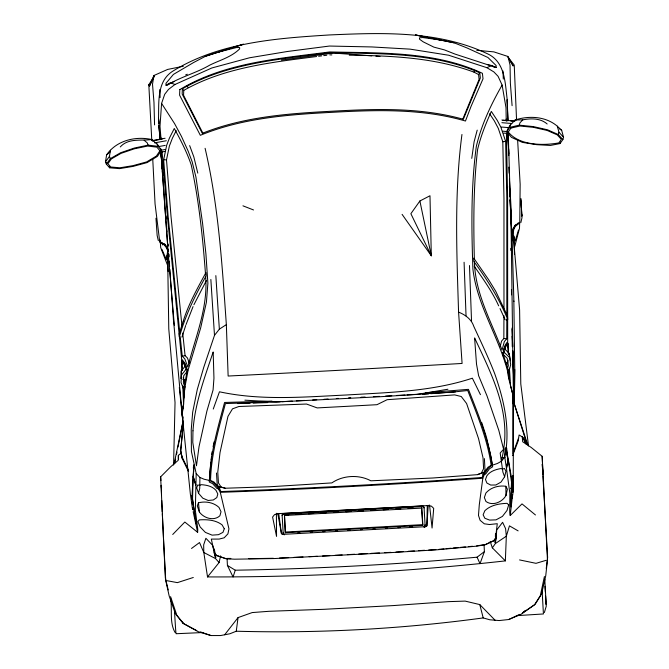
<?xml version="1.0" encoding="UTF-8"?>
<svg xmlns="http://www.w3.org/2000/svg" width="669" height="669" viewBox="0 0 669 669"><rect width="100%" height="100%" fill="white"/><g stroke="black" fill="none" stroke-linecap="round" stroke-linejoin="round"><path stroke-width="1" d="M160.92 139.662L160.928 137.672M160.986 138.441L159.991 126.341L161.589 103.411L164.716 94.279L168.463 89.454L174.985 84.478L211.83 67.979L249.537 57.777L287.369 51.496L329.457 46.044L371.872 46.947L410.122 49.138L448.648 55.234L486.923 67.694L493.898 71.943L498.096 76.333L502.118 85.08C491.105 104.414 481.396 124.643 476.328 146.419C470.834 186.944 471.494 228.162 472.899 268.971C477.005 305.114 498.288 335.905 507.428 370.618C508.415 379.892 511.752 388.622 513.424 397.712L513.257 476.729L512.889 492.284L512.822 475.667L512.939 492.911L512.203 498.388M192.597 509.519L190.364 494.107L182.294 415.533L182.369 411.711L183.599 404.369L184.769 387.978L188.114 370.099L200.641 328.011L206.428 302.187L207.892 283.238L205.918 253.936L202.573 223.279L195.925 176.967L192.137 161.714L188.156 151.135L181.483 136.443L174.584 123.623L161.589 103.411M500.161 346.55L501.583 341.081L503.841 338.506L503.941 315.76M503.974 308.526L503.966 198.551L502.812 141.778L498.288 128.356L494.374 120.938L489.616 113.755M474.438 261.487C474.998 293.106 491.18 321.254 502.043 350.163L504.309 341.658L506.717 338.731L506.809 319.038M506.826 315.927L506.818 198.392L505.639 141.36L500.88 127.235L497.276 120.412L491.322 111.414C485.778 123.732 480.693 136.309 477.607 149.488C473.401 185.907 473.426 222.794 474.363 259.413M182.762 420.885L179.325 387.451M205.09 148.301C218.587 206.019 222.175 265.635 226.348 324.624L219.357 329.165L214.49 335.361L203.719 367.432L197.288 389.467L192.664 412.271L191.225 429.841L191.418 451.508L196.193 473.593L199.914 477.465L199.73 488.445L198.551 493.27L202.766 498.154L208.151 500.471L213.277 499.994L216.815 497.577L217.818 493.973L216.037 490.402C212.274 486.146 206.704 485.075 201.361 484.674L199.78 485.334L197.715 485.017L196.678 487.868L198.551 493.27M426.203 526.444L423.954 527.222L426.881 525.893L427.274 505.572M173.58 465.047L175.035 402.521L168.78 328.855L167.66 258.242M194.102 465.649L193.149 476.696L192.538 499.793L196.134 523.894L192.036 495.478L193.859 464.729M508.774 153.686L508.331 134.034M508.774 155.526L507.922 132.922M188.424 471.26L182.344 458.85L181.115 453.172L178.364 455.372L178.222 460.305L170.578 466.878L160.644 476.838L163.571 539.975L165.72 580.433L169.198 596.071L175.395 613.649L182.955 623.224L196.728 630.624M196.193 473.593L195.331 510.28L197.781 529.304L197.631 532.332L184.828 522.046L172.719 534.481M495.486 533.728L495.386 536.663L496.189 537.399L495.378 543.554L492.334 547.836L505.354 560.89C406.526 571.895 306.954 577.247 207.524 576.921L203.811 552.485L203.66 544.884L205.885 538.277L212.608 545.277L214.975 554.133L215.895 555.237L225.846 558.74L234.551 559.192L274.39 558.548L390.863 552.627L436.882 549.809L476.571 546.163L485.176 544.783L493.697 540.786L495.453 539.038L497.268 523.702L489.482 524.529L484.281 523.794L480.099 520.29L478.486 515.414L479.288 504.794L482.817 478.21L485.125 472.657L488.755 467.731L492.259 465.223L497.401 463.475L501.441 461.242L504.752 456.986C510.673 428.888 504.008 400.003 494.625 373.461C488.403 357.43 480.969 341.934 473.769 326.33C471.511 319.305 465.198 314.723 458.574 312.13C456.718 252.991 454.192 193.274 461.953 134.477M512.772 392.185L512.88 401.509L513.633 404.293L514.377 403.039L514.729 369.405M182.361 88.826L182.177 94.045L202.306 133.323C243.474 116.841 288.188 113.521 332.033 111.221C375.853 108.796 420.65 107.299 463.333 119.274L480.334 78.005L479.782 72.821C432.868 52.107 379.967 53.888 329.692 52.667C279.742 59.265 226.908 63.246 182.361 88.826L183.741 90.415L183.565 95.316L202.958 133.315M505.354 560.89L506.333 536.204L505.588 528.635L502.611 522.313L496.733 529.982L496.189 537.399L495.043 542.559L495.269 538.629M507.955 120.604L507.202 99.572C505.078 83.157 505.287 62.15 487.818 53.938C438.429 30.531 382.467 32.614 329.207 34.964C275.912 38.334 219.984 42.339 173.279 70.864C156.747 80.865 158.988 101.738 158.52 118.338L159.924 139.202M183.833 398.164L184.485 384.976L187.312 370.3L184.477 362.648L182.311 359.83L182.311 364.07M180.831 378.529L181.249 370.961L185.798 365.441L185.999 369.439L181.458 374.958L181.031 382.526L183.473 388.714L185.054 388.94M207.524 576.921L219.098 562.545L215.569 558.615L211.329 539.097L219.131 539.08L224.182 537.792L227.92 533.862L228.94 528.845L220.302 492.334L217.375 487.065L213.21 482.558L209.456 480.442C210.158 453.774 217.76 428.051 224.575 402.47L271.974 401.107M182.211 414.604L183.515 403.491L182.779 385.762M426.881 525.893L428.219 505.304M512.613 455.631L518.241 440.779L519.085 434.984L522.221 436.865L522.69 441.774L531.211 447.469L542.166 456.308L547.451 559.886L545.737 575.8L541.581 593.947L535.192 604.266L522.372 613.097L525.357 610.354M503.59 449.267C510.071 409.654 490.87 372.675 474.605 337.92L476.504 364.053L478.603 375.66L487.04 395.964L498.831 430.443L503.59 449.267L500.178 453.038L502.896 472.13L504.635 476.796L500.981 482.106L495.871 484.992L490.712 485.058L486.907 483.043L485.485 479.564L486.848 475.826C490.126 471.177 495.553 469.529 500.83 468.559L502.486 469.044L504.526 468.501L505.906 471.227L504.635 476.796M504.476 457.22L505.246 447.996M183.406 422.223L180.705 450.58L181.851 456.425L188.332 470.048M512.772 233.665L514.461 227.05L519.671 222.919L519.479 228.372L514.787 246.317M535.451 514.963L522.004 503.899L510.23 515.506L512.613 494.5M508.858 152.398L511.208 234.618L513.416 396.776L512.88 401.509M518.467 438.304L512.906 453.515L512.889 402.479L513.424 397.712M210.877 462.087L209.238 482.023L212.591 483.645L217.049 488.562L219.934 489.039L217.216 484.64L216.488 473.016M211.12 460.013L211.471 456.91M211.713 454.836L212.073 451.734M512.036 234.543L512.479 230.93L514.461 227.05M546.239 568.566L547.627 557.411L542.894 475.876M170.578 596.639L176.859 615.329L183.758 623.751L198.333 631.728L211.003 635.55L220.586 635.55L229.86 633.777L236.257 631.218L238.055 617.596L252.205 612.57L268.963 611.299L324.206 609.3L393.171 605.587L448.322 601.648L465.139 601.105L479.798 604.584L495.06 620.222M471.762 158.386L474.104 141.778L477.206 130.137M513.524 240.037L513.943 237.052L513.474 238.933M167.459 265.008L160.711 247.672L160.167 240.388M168.203 250.532C167.685 245.841 163.428 243.516 159.707 241.568L159.983 239.686M159.381 146.82L157.123 144.069L151.738 139.52C135.447 135.907 116.414 140.54 106.622 154.815L105.451 161.915L106.363 164.156L109.691 167.819L119.458 168.638L133.039 166.405L147.08 162.592L157.416 156.395L161.43 150.433L160.51 148.192M106.781 163.378L105.451 161.915L109.448 156.395L110.46 150.249M505.639 448.197L508.08 459.687L506.475 468.367L509.862 493.354L509.711 512.513L510.23 515.506M174.835 463.207L175.621 459.177M176.608 454.142L177.001 452.127M177.987 447.093L182.905 421.913L173.43 319.314M501.441 461.242L503.866 448.983M167.543 254.103L166.414 259.739L161.881 249.294M517.823 223.864L517.965 223.187M213.085 446.775L214.097 441.816M179.769 332.493L168.162 216.622L163.654 159.766L166.69 145.215L169.441 138.057L174.283 128.481C180.789 140.197 186.91 152.181 191.217 164.909C199.044 201.051 202.799 238.064 205.567 274.917M181.951 325.853L171.005 216.472L166.497 159.874L169.374 146.059L172.368 138.266L176.24 130.622M508.08 459.687L506.475 468.367L504.752 456.986M174.116 463.885L182.905 421.913L183.373 423.117L180.705 450.58L182.344 458.85M544.415 576.519L540.301 595.77L534.431 604.876L520.858 614.368L508.699 619.527L499.191 620.556L489.808 619.787L483.202 617.922C401.459 629.044 318.72 633.493 236.257 631.218M184.611 363.602L181.717 361.034L182.194 370.601M219.098 562.545L220.586 555.872M505.965 495.578L507.386 489.173L505.839 486.279C498.664 485.217 490.678 487.442 485.878 493.061L484.364 497.56L485.953 501.474C492.635 506.341 502.135 502.176 505.965 495.578L505.839 486.279M421.595 507.662L422.666 525.424L285.32 532.75L284.467 515.122L288.74 514.812M507.42 371.588L508.967 371.195L510.664 364.789L509.142 353.316L503.974 348.315L504.175 352.312L509.343 357.313M503.799 351.208L502.712 354.001L505.045 345.396L507.027 342.352L507.98 344.159L508.365 354.035M506.625 365.692L508.089 360.273M507.378 369.079L508.356 365.466L507.202 358.35L502.544 353.742M503.013 355.916L504.058 352.162M504.836 349.352L505.613 346.534L507.746 343.49L507.98 344.159L504.543 347.261M502.712 354.001L502.904 353.307L507.403 367.599L509.644 380.636M507.211 130.296L506.759 131.852L511.434 137.337L522.397 142.388L536.747 144.671L550.445 145.441L560.012 143.576L562.872 139.587L558.264 134.528L558.941 132.203L557.319 126.198C545.879 116.373 529.095 115.461 515.197 119.96L510.305 125.061L507.436 129.518M560.012 143.576L560.463 142.029M562.872 139.587L563.549 137.262L561.676 130.33L557.319 126.198M506.759 131.852L509.619 127.394L510.305 125.061M509.619 127.394L519.261 125.153L519.947 122.828L522.773 119.876C530.96 118.187 540.535 118.154 547.158 123.974M507.788 56.957L507.93 56.464L493.881 51.881L476.754 50.292M518.483 230.103L515.197 240.974L513.374 235.496M181.926 337.126L185.706 325.494M484.038 544.599L484.398 551.607L477.089 557.193C396.709 564.511 315.977 568.851 235.271 570.205L233.063 576.979L227.427 565.439L227.059 558.423L230.838 558.439M514.821 227.418L515.757 224.65M186.049 324.532L193.057 306.586M213.252 409.052L219.457 391.791C261.211 400.831 304.119 396.968 346.391 394.994C388.664 392.427 431.773 391.633 472.356 378.186L480.442 394.668M484.398 551.607L480.016 563.691L477.089 557.193M520.825 222.685L521.962 217.818L520.967 198.576M462.714 119.333L479.096 79.41L478.569 74.552L479.782 72.821M198.459 502.82L197.28 505.864L199.404 512.078C203.911 518.191 213.796 521.36 219.892 515.791L221.021 511.735L218.997 507.428C213.62 502.386 205.467 500.989 198.459 502.82L199.404 512.078M478.569 74.552L474.037 72.152L474.798 70.186M504.526 349.335L505.613 346.534M512.68 230.889L514.963 225.344M285.32 532.75L284.492 515.063M282.577 513.901L282.117 514.979L283.154 532.942L283.748 533.962L285.32 534.238L423.092 526.821L424.623 526.378L425.091 525.299L424.046 507.336L423.46 506.316L421.888 506.04L284.116 513.457L282.577 513.901L282.142 515.548M422.925 525.349L421.721 507.729M425.066 524.73L424.623 526.378M193.901 304.771L206.353 280.604M154.564 124.919L153.979 102.432L152.515 84.202L153.92 75.513L154.363 75.973L149.756 85.557L153.92 75.513L167.61 69.442L183.356 66.231M477.415 474.656L481.396 473.05L483.587 468.66L483.018 457.805L478.544 438.63L466.602 403.516L461.259 396.525L454.644 394.894L387.117 399.702L376.965 404.695L347.077 406.326L317.181 407.914L306.536 404.043L238.892 406.501L232.503 408.843L227.97 416.361L220.026 452.545L217.768 472.08L218.445 482.934L221.121 487.057L225.261 488.228L269.824 486.764L331.857 482.909C342.929 475.216 359.01 474.38 370.852 480.81L432.943 477.992L477.415 474.656L484.18 472.289L488.036 467.221L491.163 465.348C487.5 439.274 477.198 414.88 467.74 390.52L453.624 391.992L407.045 394.919M544.357 612.57L546.255 606.223L544.792 579.237M514.352 121.424L515.197 119.96L522.773 119.876M151.796 140.615L148.811 84.72L154.363 75.973M493.697 540.786L495.612 538.043M419.889 200.993L410.875 213.704L431.304 255.809L429.983 195.758L419.889 200.993L431.304 255.809L402.094 214.364M106.363 164.156L110.352 158.637L120.604 152.741L134.36 148.041L148.15 145.131L158.035 146.31L161.43 150.433M238.055 617.596L224.667 634.772M182.135 360.984L181.558 361.728L184.544 363.894M187.78 370.676L183.691 375.761L183.398 382.952L185.146 387.309M505.128 346.35L507.746 343.49M106.622 154.815L110.335 151.612M120.278 146.946C128.314 137.873 141.134 140.992 151.738 139.52L152.758 140.883M191.526 548.463L199.521 542.542L203.811 552.485L215.569 558.615M495.378 543.554L506.333 536.204L509.46 525.859L518.132 530.885M183.741 90.415C223.998 67.477 271.355 62.376 316.588 56.522M506.274 320.234L507.687 319.389L507.52 316.002L495.737 291.291L488.445 279.433L473.744 258.125L473.911 261.512C487.141 279.592 499.233 298.558 507.687 319.389M205.626 56.204L193.441 62.618L173.422 74.41L165.987 83.299L166.054 85.281L167.442 85.08C180.496 76.91 196.251 73.038 209.673 65.169C219.867 60.118 231.357 57.149 239.644 48.879L239.602 47.524L236.492 47.541L218.989 51.931L205.626 56.204L243.457 44.179L218.989 51.931M486.923 67.694L491.59 65.487L496.181 67.519L496.122 65.537L487.918 57.484L466.903 47.9L454.159 42.833L415.399 34.922L454.159 42.833M508.699 619.527L519.637 614.385M169.717 83.575L166.054 85.281L170.294 82.772L174.985 84.478M171.548 82.722L174.3 81.442M494.667 540.234L485.569 544.466L476.629 545.879M185.681 74.895L187.295 74.234M502.645 352.822L504.175 352.312M193.291 577.489L177.394 582.632L167.083 580.717M546.121 560.321L536.011 563.331L519.562 559.928M422.683 524.647L285.487 532.031M282.611 514.469L421.913 506.617L423.485 506.885L424.079 507.913M284.308 515.498L421.913 508.097M481.396 473.05L484.18 472.289L482.065 477.49C395.145 483.771 308.066 488.454 220.962 491.539L218.27 486.597L213.871 481.973L210.551 480.451C211.187 454.159 218.713 428.787 225.411 403.566L280.094 401.76M505.279 362.774L507.821 362.146M180.195 336.616L182.252 356.192L185.079 355.657L187.445 357.99L189.352 363.275M152.39 140.582L165.092 138.266M152.39 140.891L162.157 139.102M154.581 142.882L166.313 140.741M158.411 146.636L165.251 145.382M160.51 150.358L165.402 149.463M159.849 152.331L164.733 151.437M447.929 389.241L416.887 394.434L380.042 396.734L276.289 402.002L244.896 400.171M502.812 141.778L505.639 141.36M281.356 60.076L333.655 53.06L371.755 55.845M318.62 56.271L321.672 55.887M323.704 55.636L326.756 55.251M438.914 549.333L444.015 548.873M446.047 548.68L451.149 548.212M453.189 548.028L458.282 547.56M460.322 547.376L465.415 546.908M468.476 546.632L472.548 546.255M482.817 478.21C395.421 484.532 307.874 489.24 220.302 492.334M422.423 394.342L428.637 393.874M430.711 393.715L455.564 391.85M425.308 392.795L468.451 389.35C478.067 414.052 488.479 438.789 492.259 465.223M516.359 615.672L543.429 613.958L542.107 590.668M312.657 399.978L316.772 399.728M323.972 399.284L328.086 399.033M336.315 398.523L338.372 398.398M395.973 552.034L403.131 551.591M408.249 551.281L414.379 550.905M418.468 550.654L424.606 550.278M428.695 550.027L435.854 549.584M282.126 401.651L292.303 401.091M296.375 400.865L304.512 400.422M322.5 556.023L329.75 555.621M334.926 555.329L342.177 554.927M347.362 554.643L354.603 554.241M385.67 396.056L391.775 395.73M396.868 395.463L405.013 395.028M501.951 457.696L505.036 457.537M510.489 488.27L512.554 488.161M296.007 514.419L301.192 514.143M308.459 513.75L313.652 513.466M320.919 513.081L326.104 512.797M333.371 512.404L338.564 512.128M345.823 511.735L351.016 511.459M358.283 511.066L363.468 510.79M370.735 510.397L375.928 510.121M383.195 509.728L388.38 509.444M395.647 509.059L400.84 508.774M408.098 508.39L413.291 508.106M297.814 532.992L299.904 532.875M310.341 532.315L312.431 532.206M322.868 531.638L324.95 531.529M335.386 530.969L337.477 530.851M347.913 530.291L350.004 530.183M360.44 529.622L362.531 529.505M372.968 528.945L375.05 528.836M385.486 528.267L387.577 528.159M398.013 527.598L400.104 527.481M409.495 526.98L412.622 526.812M358.751 554.016L367.038 553.589M371.178 553.372L379.465 552.937M384.65 552.669L390.863 552.343M348.666 397.796L350.723 397.704M361.017 397.227L365.14 397.035M373.377 396.658L379.557 396.374M279.491 558.03L288.707 557.603M293.825 557.369L303.032 556.942M309.17 556.658L317.357 556.282M203.225 632.523L176.123 633.727A70.521 0.803 87.5 0 1 174.509 610.722M237.654 403.574L250.106 403.173M253.217 403.073L267.742 402.596M248.801 558.682L273.353 558.281M329.809 54.875L331.857 54.908M349.268 55.193C391.281 55.744 434.223 57.467 474.037 72.152M163.654 159.766L166.497 159.874M230.462 558.715L225.436 558.464L215.895 555.237M375.878 56.146L379.992 56.447M503.841 338.506L506.717 338.731M501.875 120.01L514.687 121.056M502.937 120.387L507.863 120.788M510.823 121.03L514.762 121.348M501.884 122.686L511.743 123.489M501.457 127.043L509.343 127.687M502.762 131.199L507.687 131.601M503.673 133.089L508.607 133.482M519.261 125.153L533.252 126.575L547.426 129.769L558.264 134.528M182.821 379.474L185.915 379.892M440.461 40.015L422.607 37.523L419.48 37.849L419.522 39.203L423.268 41.879L433.897 47.139L444.417 49.891L455.037 54.089L496.181 67.519L494.717 67.469L491.59 65.487L487.45 64.584M221.121 487.057L218.27 486.597L225.261 488.228M185.999 369.439L187.571 369.781M209.456 480.442L204.17 479.255L199.914 477.465M282.209 534.188L284.534 534.732L281.465 533.72L277.744 513.407M200.533 631.937L211.003 635.55M242.947 205.818L253.518 209.966M227.427 565.439L235.271 570.205M168.245 251.276C167.668 246.736 163.495 244.361 159.899 242.278M559.259 128.657L561.676 130.33M144.128 140.256L147.239 142.882L148.15 145.131M182.252 356.192L184.795 358.86L187.805 367.072C195.264 337.452 208.017 308.116 205.701 276.991M558.941 132.203L563.549 137.262M214.69 553.163L216.915 555.68M181.717 361.034L184.034 363.844L187.596 370.961L186.208 367.264M508.381 57.693L514.244 65.06L516.552 119.952M512.479 230.93L512.989 231.608M474.237 266.187C483.077 278.94 492.267 291.609 498.656 305.825M175.052 632.448C169.224 622.295 172.493 609.518 170.578 598.404M508.273 57.777L513.198 65.997L507.93 56.464L510.046 64.968L510.372 83.249L512.094 105.677M283.129 532.365L283.748 533.962M164.9 244.185L167.819 249.445M525.909 443.79L522.221 436.865L523.894 438.228L526.595 444.551M187.094 85.674L188.048 87.539M148.811 84.72L149.647 86.376M164.081 243.575L165.335 246.225M500.019 308.576L505.137 319.732M165.486 245.832L167.467 250.206L167.844 249.478L167.033 255.491L168.254 271.689M187.312 370.3L187.596 370.961M157.123 144.069L158.035 146.31M109.448 156.395L110.352 158.637M109.089 166.322L109.691 167.819M183.13 377.768L185.229 382.986M184.034 363.844L185.096 366.562M184.477 362.648L185.522 365.416M189.662 145.608L193.826 156.864L197.79 173.129M214.03 552.586L215.794 557.586L214.306 548.864M158.336 240.656L157.14 235.446L155.969 218.219M162.575 244.938L161.714 242.354M490.168 541.363L492.334 547.836M527.724 444.852L514.344 404.076L514.754 370.191L513.851 300.991M481.697 422.507L486.079 436.004M509.418 368.184L510.556 385.888L513.416 396.776M527.005 444.258L514.344 404.076L513.708 405.339L512.889 402.479M193.149 476.696L195.791 485.084L193.324 476.629M182.47 415.516L182.98 417.347M182.294 415.533L183.08 418.334M182.47 621.501L182.955 623.224M167.099 255.717L167.626 257.665M512.471 230.981L513.959 236.818L514.486 254.103M479.798 604.584L483.202 617.922M193.165 511.685L197.631 532.332M168.203 589.924L165.343 577.983L162.324 513.825M545.636 601.138L546.247 604.525L545.62 596.071M486.388 436.966L491.105 457.295L492.652 466.77L489.499 468.743L485.619 474.112L482.809 474.898L485.008 470.232L484.398 458.6M506.165 447.921L511.601 478.276L510.848 506.951L511.584 482.625L508.273 459.737M509.142 353.316L510.455 360.792M502.118 85.08L506.007 107.717L506.216 119.868M162.968 175.42L160.878 151.696M162.057 167.442L162.876 175.186M278.722 513.566L281.465 533.72M159.707 241.568L155.066 203.928L152.749 159.163M506.207 119.09L506.45 121.064M528.518 445.947L520.791 383.914L519.604 309.981L513.616 239.619M521.745 214.415L521.954 216.12L521.469 209.74M429.54 505.036L432.065 528.042L433.696 508.381L431.455 506.174L428.135 505.563L277.786 513.658L274.558 514.62L272.592 517.053L276.548 536.413L276.397 513.274M182.712 333.053L185.079 355.657M183.691 388.329L184.276 394.233L183.858 388.329M183.515 403.491L183.599 404.369M191.66 495.704L192.036 499.701M192.312 502.695L192.505 504.694M192.789 507.696L192.973 509.694M183.105 405.966L183.298 408.006M174.341 325.301L168.178 253.083L162.274 171.055M162.09 151.821L167.426 216.639L181.667 359.462L182.135 370.484M161.446 485.535L161.58 487.325M160.886 151.595L161.957 165.686M160.644 476.838L160.92 480.618M542.166 456.308L542.969 474.756L542.275 464.144L542.776 473.819M168.713 254.036L168.939 257.072M169.232 261.136L169.625 266.513M169.826 269.39L173.463 319.924M158.896 123.514L158.52 118.338L158.796 122.828M159.046 125.58L160.025 139.027M167.743 245.598L160.92 151.445L162.115 168.228M159.021 125.923L159.983 139.328M520.8 199.805L521.327 207.666M544.959 586.245L545.352 592.14M508.482 353.926L507.671 341.918L507.604 198.333L506.45 133.29M458.574 312.13L462.087 363.451C384.115 367.95 306.143 372.148 228.137 376.037L226.348 324.624M215.836 275.62L219.357 329.165M161.246 485.326L161.438 488.153M508.657 148.786L508.833 151.604M210.852 279.466L214.49 335.361M168.136 244.085L168.27 246.142M168.78 254.128L168.914 256.444M511.551 216.405L509.435 179.259M506.709 448.063L507.194 456.325M193.366 466.995L193.675 472.163M517.597 139.528L520.156 184.276L519.78 222.192C515.465 224.617 511.685 228.489 511.994 233.824L513.892 301.602M507.445 345.538L507.562 347.596M508.791 167.125L509.109 173.187M166.063 215.936L166.23 218.939M166.598 225.938L166.924 231.942M512.17 240.037L510.121 199.872M512.186 240.807L510.087 199.697M508.866 369.196L508.967 371.195M183.373 386.715L183.473 388.714M181.249 370.961L181.458 374.958M509.452 186.601L509.962 196.811M509.427 186.408L509.937 196.627M423.46 506.316L423.485 506.885M507.938 133.708L508.532 147.029M162.233 511.777L161.756 500.504M502.996 71.014L503.305 79.067M161.547 495.369L161.246 485.51M469.487 265.543L471.553 321.521M464.085 262.256L466.034 315.893M512.103 327.961L512.671 346.726M512.797 350.899L514.377 403.039M507.754 120.437L507.202 99.572L507.788 120.311M508.114 132.822L508.507 146.235L508.131 132.755M512.136 328.964L512.663 346.584M512.78 350.723L514.327 402.537M159.866 89.479L160.1 97.54M510.773 248.35L510.832 250.44M508.582 370.852L508.708 375.786M178.364 455.372L178.447 459.009M511.451 289.694L511.526 294.862M512.12 336.223L512.245 346.584M508.733 370.835L508.791 378.746M510.556 385.888L510.556 386.774M192.973 430.811L192.781 442.418L196.469 465.8L199.044 446.574L206.905 411.042L213.077 389.952L213.955 378.186L213.168 351.986C204.563 377.692 194.855 403.541 192.973 430.811M179.827 89.587L179.593 95.149L200.332 135.305C242.061 118.145 287.503 114.633 332.083 112.325C376.63 109.841 422.172 108.453 465.473 121.03L471.101 106.262L483.01 78.817L482.399 73.297C435.017 51.145 380.845 53.177 329.666 51.948C278.822 58.646 224.692 62.518 179.827 89.587M508.674 504.894L507.018 510.439L502.411 516.409L496.013 519.863L489.566 520.089L484.849 518.241L483.118 514.812L484.849 510.723C490.703 505.078 499.208 503.657 507.043 503.331L508.674 504.894M183.222 321.204L179.192 333.672L179.359 337.059C185.313 315.467 195.097 295.322 206.136 275.921L205.968 272.534C197.464 288.306 188.516 303.994 183.222 321.204M224.282 528.744L222.978 532.34L218.52 534.673L212.106 535.141L205.383 532.399L200.148 526.955L197.873 521.619L199.27 519.897C207.081 519.378 215.661 519.913 222.075 524.864L224.282 528.744M510.832 128.122L508.298 132.061C519.161 145.566 543.077 145.758 558.816 142.898L561.35 139.369L557.277 134.895L547.075 130.422L533.402 127.336L519.897 126.015L510.832 128.122M159.916 150.809L156.37 156.078L146.645 161.906L133.089 165.628L119.985 167.785L110.803 167.007L107.86 163.771L111.388 158.896L121.03 153.352L134.31 148.819L147.623 146.051L156.914 147.163L159.916 150.809"/></g></svg>
